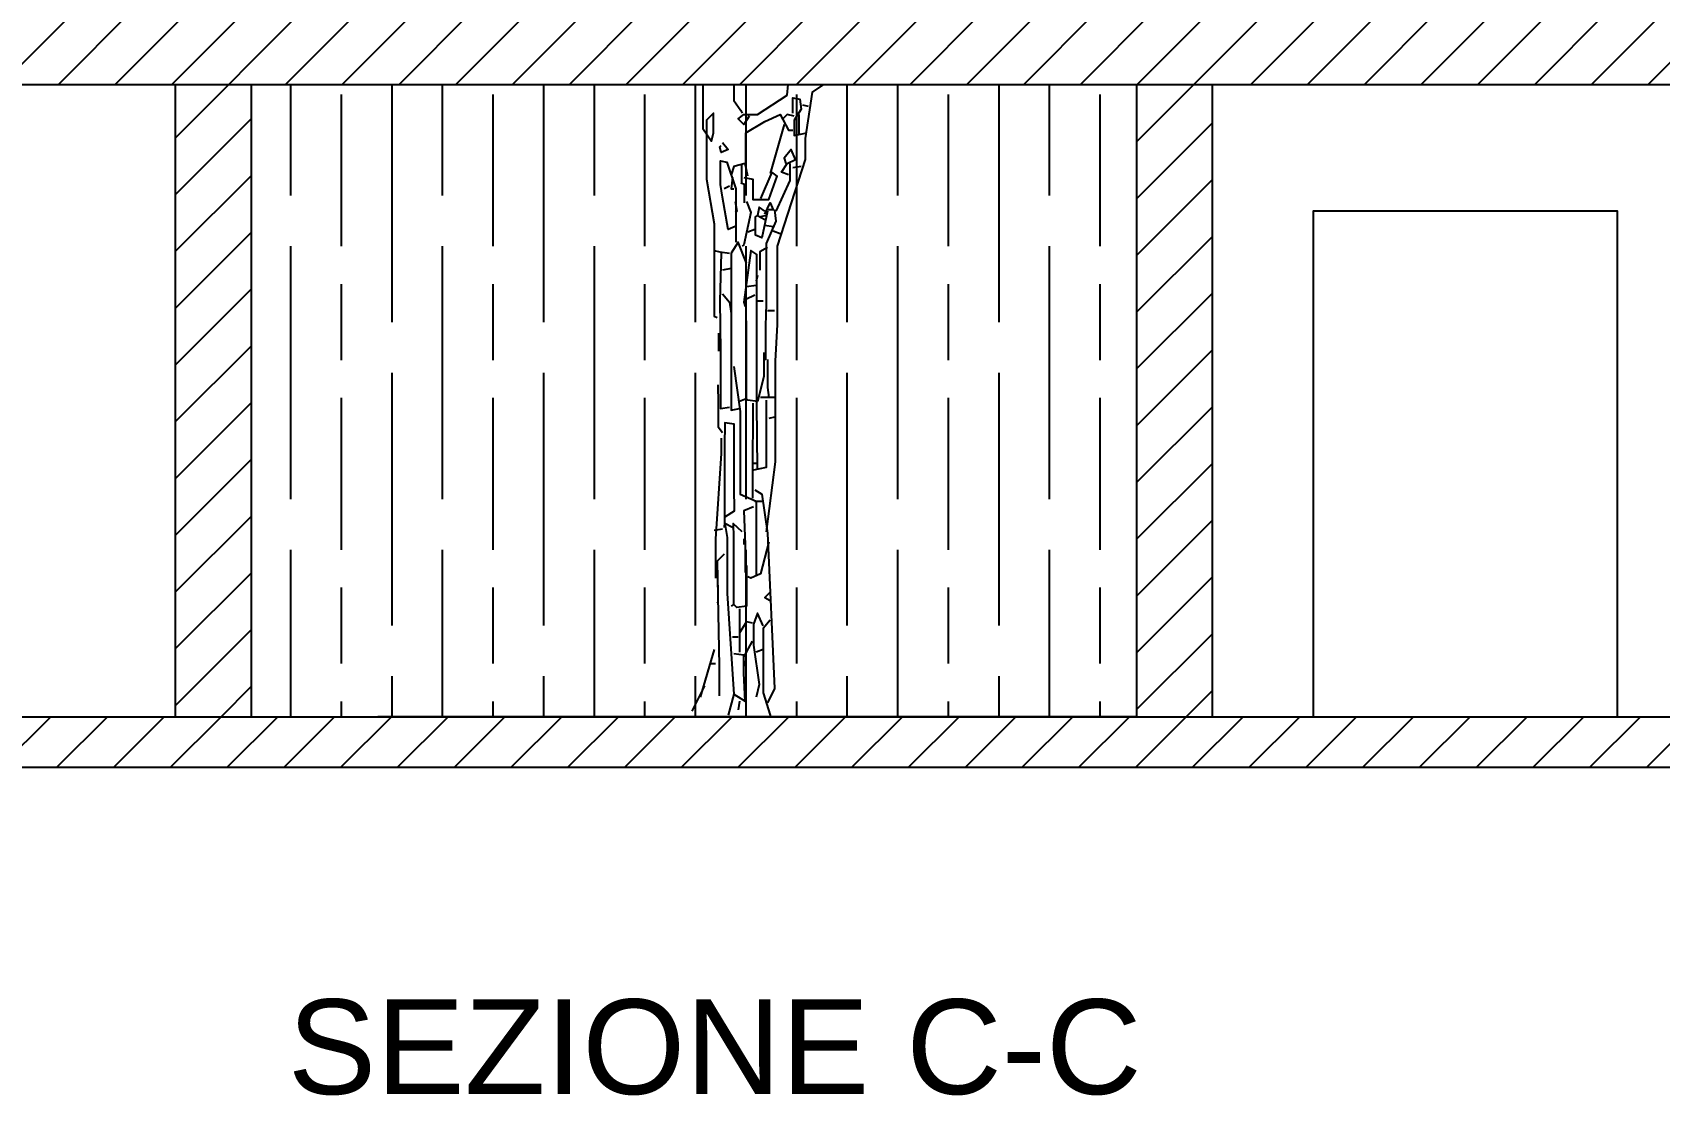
# Model space of a CAD drawing. Header units: centimetres. Extents: x 2004 to 13885, y -3131 to 5891.
# Drawn here: x 2718 to 3361, y 2343 to 2763 of the extents above; entities that cross this region are included whole.
import ezdxf

# ---------------------------------------------------------------- set-up
doc = ezdxf.new("R2010")
doc.units = ezdxf.units.CM
doc.styles.get("Standard").update_dxf_attribs({"font": 'Arial.ttf'})
pattern_1 = [(90, (-8e-06, 418.805), (60, -4e-15), [100, -20]), (90, (20, 398.805), (60, -4e-15), [60, -15, 30, -15]), (90, (40, 368.805), (60, -4e-15), [100, -20])]
pattern_2 = [(45, (-8e-06, 418.805), (-11.22532, 11.22532), [])]

msp = doc.modelspace()

# ---------------------------------------------------------------- hatches: boundary and pattern name
at = {"transparency": 33554508}
h = msp.add_hatch(dxfattribs=at)
h.set_pattern_fill('GOST_WOOD', color=256, scale=10)
h.set_pattern_definition(pattern_1)
h.paths.add_polyline_path([(2004.42, 3072.8), (2004.42, 2472.8), (2204.42, 2472.8), (2204.42, 2492.8), (2354.42, 2492.8), (2354.42, 2742.8), (2204.42, 2742.8), (2204.42, 2772.8), (2354.42, 2772.8), (3654.42, 2772.8), (3804.42, 2772.8), (3804.42, 2742.8), (3654.42, 2742.8), (3654.42, 2492.8), (3804.42, 2492.8), (3804.42, 2472.8), (4004.42, 2472.8), (4004.42, 3072.8)])
h.paths.add_polyline_path([(3154.42, 2742.8), (2854.42, 2742.8), (2854.42, 2492.8), (3154.42, 2492.8)], flags=17)
h = msp.add_hatch(dxfattribs=at)
h.set_pattern_fill('ANSI31', color=256, scale=5)
h.set_pattern_definition(pattern_2)
h.paths.add_polyline_path([(2804.42, 2492.8), (2804.42, 2742.8), (2774.42, 2742.8), (2774.42, 2492.8)])
h.paths.add_polyline_path([(3154.42, 2492.8), (3184.42, 2492.8), (3184.42, 2742.8), (3154.42, 2742.8)])
h.paths.add_polyline_path([(3654.42, 2742.8), (3624.42, 2742.8), (3624.42, 2492.8), (3654.42, 2492.8)])
h.paths.add_polyline_path([(3654.42, 2742.8), (3804.42, 2742.8), (3804.42, 2772.8), (3654.42, 2772.8), (2354.42, 2772.8), (2204.42, 2772.8), (2204.42, 2742.8), (2354.42, 2742.8)])
h.paths.add_polyline_path([(2354.42, 2492.8), (2384.42, 2492.8), (2384.42, 2742.8), (2354.42, 2742.8)])
h = msp.add_hatch(dxfattribs=at)
h.set_pattern_fill('GOST_WOOD', color=256, scale=10)
h.set_pattern_definition(pattern_1)
h.paths.add_polyline_path([(3154.42, 2742.8), (3016.71, 2742.8), (3016.22, 2738.63), (3004.59, 2730.88), (3001.64, 2730.88), (2999.06, 2727.01), (2996.84, 2729.22), (2998.86, 2730.73), (2997.95, 2732.54), (2995.18, 2736.42), (2995.18, 2742.8), (2854.42, 2742.8), (2804.42, 2742.8), (2804.42, 2492.8), (3154.42, 2492.8)])
h.paths.add_polyline_path([(3004.32, 2659.84), (3004.32, 2663.37), (2999.88, 2662.74), (2999.16, 2657.46)], flags=16)
h.paths.add_polyline_path([(3008.59, 2693.23), (3007.31, 2687.15), (3010.81, 2686.57), (3011.79, 2688.8), (3011.24, 2693.23)], flags=16)
h.paths.add_polyline_path([(3002.93, 2529.76), (3002.93, 2529.35), (3003.08, 2529.73)], flags=16)
h.paths.add_polyline_path([(2991.42, 2569.3), (2991.44, 2569.29), (2991.44, 2569.76)], flags=16)
h.paths.add_polyline_path([(3000.17, 2536.54), (3000.17, 2552.6), (2999.61, 2560.91), (2999.61, 2549.83)], flags=16)
h.paths.add_polyline_path([(2989.64, 2657.24), (2990.21, 2676.48), (2989.64, 2676.62), (2994.03, 2676), (2994.07, 2676.07), (2994.07, 2651.15), (2994.07, 2620.15), (2994.07, 2614.06), (2997.51, 2614.63), (2997.67, 2613.5), (2997.67, 2580.84), (3004.04, 2578.07), (3006.65, 2578.07), (3008.47, 2565.33), (3009.67, 2538.71), (3007.36, 2539.87), (3009.52, 2542.02), (3008.68, 2560.69), (3005.7, 2549.28), (3004.04, 2548.57), (3004.04, 2578.07), (2997.67, 2580.84), (2997.67, 2613.5), (2997.51, 2614.63), (2994.07, 2614.06), (2994.07, 2615.25), (2989.92, 2614.61), (2989.92, 2637.31), (2989.09, 2644.51), (2989.09, 2637.31), (2989.92, 2637.31)], flags=16)
h.paths.add_polyline_path([(2992.97, 2685.48), (2990.75, 2698.21), (2989.92, 2703.2), (2989.92, 2712.61), (2992.41, 2712.06), (2994.1, 2707.14), (2995.18, 2710.4), (2999.89, 2711.57), (2999.89, 2723.68), (3007.36, 2728.11), (3013.45, 2730.88), (3016.78, 2724.79), (3018.99, 2724.79), (3018.99, 2728.67), (3020.93, 2731.77), (3020.93, 2723.01), (3018.99, 2722.58), (3018.99, 2724.79), (3016.78, 2724.79), (3015.27, 2727.55), (3009.81, 2708.42), (3012.34, 2706.52), (3009.02, 2697.38), (3002.66, 2697.38), (3002.66, 2705.41), (2998.23, 2706.09), (2998.23, 2711.16), (2995.18, 2710.4), (2994.1, 2707.14), (2996.01, 2701.54), (2996.01, 2694.61), (2996.29, 2692.68), (2996.01, 2692.4), (2996.01, 2686.7)], flags=16)
h.paths.add_polyline_path([(3017.33, 2706.85), (3014.01, 2708.18), (3015.82, 2710.9), (3015.11, 2713.72), (3017.88, 2717.04), (3019.54, 2713.16), (3017.33, 2712.06)], flags=16)
h.paths.add_polyline_path([(2999.06, 2517.17), (2999.06, 2516.61), (2999.34, 2517.13)], flags=16)
h = msp.add_hatch(dxfattribs=at)
h.set_pattern_fill('ANSI31', color=256, scale=5)
h.set_pattern_definition(pattern_2)
h.paths.add_polyline_path([(3804.42, 2492.8), (2204.42, 2492.8), (2204.42, 2472.8), (3804.42, 2472.8)])

# ---------------------------------------------------------------- linework, layer by layer
for p, q in [((2204.42, 2742.8), (3654.42, 2742.8)), ((2774.42, 2492.8), (2774.42, 2742.8)), ((2804.42, 2492.8), (2804.42, 2742.8)), ((2854.42, 2742.8), (3154.42, 2742.8)), ((3154.42, 2742.8), (3154.42, 2492.8)), ((3154.42, 2742.8), (3154.42, 2492.8)), ((3184.42, 2492.8), (3184.42, 2742.8)), ((2204.42, 2492.8), (3804.42, 2492.8)), ((3154.42, 2492.8), (2854.42, 2492.8)), ((2204.42, 2472.8), (3804.42, 2472.8))]:
    msp.add_line(p, q)
at = {"color": 84}
for points in [[(2982.86, 2742.8), (2982.86, 2725.34), (2986.32, 2720.36), (2987.15, 2723.68), (2987.15, 2731.43), (2984.39, 2728.67), (2984.39, 2705.41), (2987.43, 2687.69), (2987.43, 2651.15), (2988.54, 2650.6)], [(2995.18, 2742.8), (2995.18, 2736.42), (2997.95, 2732.54), (2998.5, 2731.43)], [(3001.27, 2730.33), (2999.06, 2727.01), (2996.84, 2729.22), (2999.06, 2730.88), (3004.59, 2730.88), (3016.22, 2738.63), (3016.71, 2742.8)], [(3030.67, 2742.8), (3026.19, 2739.74), (3023.42, 2721.47), (3023.42, 2713.16), (3012.34, 2678.84), (3012.34, 2647.83), (3011.52, 2633.44), (3011.52, 2593.57), (3007.92, 2565.89)], [(3018.44, 2731.43), (3018.44, 2737.52), (3021.2, 2736.97), (3021.76, 2733.1), (3018.99, 2728.67), (3018.99, 2722.58), (3023.97, 2723.68)], [(3022.31, 2734.76), (3024.53, 2734.2)], [(2999.89, 2711.5), (2999.89, 2723.68), (3007.36, 2728.11), (3013.45, 2730.88), (3016.78, 2724.79), (3018.44, 2724.79)], [(3018.99, 2730.33), (3016.22, 2730.88), (3014.56, 2729.22)], [(3020.93, 2730.88), (3020.93, 2723.13)], [(3015.11, 2727.01), (3009.58, 2707.63)], [(2990.75, 2719.81), (2992.97, 2717.04), (2990.2, 2715.93), (2989.64, 2718.15), (2990.2, 2718.7)], [(3016.78, 2707.07), (3014.01, 2708.18), (3016.22, 2711.5), (3019.54, 2713.16), (3017.88, 2717.04), (3015.11, 2713.72), (3015.67, 2711.5)], [(2995.73, 2686.59), (2992.97, 2685.48), (2990.75, 2698.21), (2989.92, 2703.2), (2989.92, 2712.61), (2992.41, 2712.06), (2996.01, 2701.54), (2996.01, 2680.5)], [(3000.72, 2706.52), (2999.61, 2711.5), (2995.18, 2710.4), (2994.07, 2707.07)], [(2998.23, 2710.95), (2998.23, 2703.75)], [(2999.06, 2705.97), (3002.66, 2705.41), (3002.66, 2697.38), (3009.02, 2697.38), (3012.34, 2706.52), (3010.13, 2708.18), (3005.7, 2697.66)], [(3017.33, 2711.5), (3017.33, 2704.86), (3011.79, 2692.68)], [(3021.76, 2710.4), (3018.44, 2709.84)], [(2993.52, 2702.64), (2991.31, 2701.54)], [(2994.63, 2705.97), (2994.07, 2701.54), (2995.18, 2701.54)], [(2999.33, 2696), (2999.33, 2703.2), (2997.95, 2703.75)], [(2995.73, 2696.55), (2996.29, 2692.68), (2995.73, 2692.12)], [(3000.17, 2696.55), (3001.83, 2692.12), (2999.06, 2679.39), (2998.5, 2678.84)], [(3007.36, 2691.57), (3009.58, 2696), (3010.68, 2693.23), (3007.92, 2693.23)], [(3008.47, 2692.68), (3006.25, 2682.16), (3003.76, 2683.27), (3003.76, 2690.46), (3004.59, 2691.02)], [(3007.36, 2692.68), (3005.15, 2694.34), (3004.59, 2691.02), (3007.36, 2689.36)], [(3007.92, 2691.02), (3005.7, 2690.46)], [(3011.24, 2693.23), (3011.79, 2688.8), (3007.92, 2679.94), (3007.92, 2656.14), (3007.64, 2647.28), (3007.64, 2633.99), (3006.81, 2633.99)], [(3003.49, 2685.48), (3000.72, 2684.37)], [(3007.36, 2687.14), (3010.68, 2686.59)], [(3010.68, 2684.93), (3013.45, 2683.82)], [(2987.43, 2677.18), (2989.64, 2676.62), (2993.52, 2676.07)], [(2990.2, 2676.07), (2989.64, 2657.24), (2989.92, 2637.31), (2989.92, 2614.61), (2993.52, 2615.16)], [(3000.17, 2672.19), (2996.84, 2680.5), (2994.07, 2676.07), (2994.07, 2651.15), (2994.07, 2620.15), (2994.07, 2614.06), (2997.4, 2614.61)], [(3004.59, 2590.8), (3004.32, 2616.27), (3004.32, 2675.51), (3001.83, 2677.18), (2999.06, 2656.69), (2999.61, 2655.03)], [(3008.47, 2678.28), (3005.42, 2676.62), (3005.42, 2669.42)], [(2994.07, 2669.98), (2990.75, 2669.42)], [(3004.04, 2663.33), (3000.17, 2662.78)], [(3004.59, 2667.21), (3004.04, 2664.99)], [(2990.75, 2660.01), (2993.52, 2656.69), (2994.07, 2652.26)], [(3003.49, 2659.46), (2999.89, 2657.8), (3000.03, 2641.19), (3000.03, 2618.49), (2997.4, 2617.38)], [(3004.59, 2657.24), (3006.81, 2657.24)], [(3008.47, 2653.37), (3011.24, 2653.37)], [(2989.09, 2644.51), (2989.09, 2637.31)], [(2995.18, 2631.22), (2997.67, 2613.5), (2997.67, 2580.84), (3004.04, 2578.07), (3004.04, 2548.72)], [(3007.09, 2636.76), (3007.09, 2627.35), (3004.59, 2617.38), (3000.72, 2617.93), (3000.17, 2618.49)], [(3008.47, 2633.99), (3008.47, 2622.92), (3009.02, 2619.04)], [(2988.81, 2624.02), (2988.95, 2616.83), (2988.95, 2607.41), (2990.75, 2605.2)], [(3011.24, 2619.04), (3005.7, 2619.04)], [(3002.66, 2616.83), (3002.52, 2588.03), (3002.52, 2579.18)], [(3007.92, 2617.93), (3007.92, 2607.41), (3007.92, 2591.36), (3002.93, 2590.25)], [(2991.86, 2571.98), (2995.46, 2574.19), (2995.32, 2583.61), (2995.32, 2608.52), (2991.58, 2609.07), (2991.44, 2599.66), (2991.44, 2569.76), (2991.31, 2567.55)], [(3011.24, 2611.29), (3009.02, 2610.74)], [(2990.2, 2602.98), (2990.2, 2596.89), (2987.98, 2563.12), (2987.98, 2547.62)], [(3002.38, 2593.02), (3004.59, 2593.02)], [(3003.49, 2582.5), (3006.25, 2580.84), (3008.47, 2565.33), (3011.24, 2503.88), (3008.47, 2498.34)], [(3002.93, 2575.85), (2999.06, 2574.19), (2999.61, 2560.91), (2999.61, 2549.83)], [(3003.49, 2578.07), (3006.25, 2578.07)], [(2990.75, 2567), (2987.43, 2566.44)], [(2994.63, 2567.55), (2991.58, 2569.21), (2992.55, 2563.67), (2992.55, 2541.53), (2995.18, 2501.66), (2992.97, 2493.36)], [(2998.5, 2565.89), (2994.91, 2569.21), (2995.04, 2563.67), (2995.04, 2537.1), (2994.07, 2536.54)], [(2999.06, 2563.12), (2999.06, 2560.91)], [(3009.02, 2562.01), (3005.7, 2549.28), (3001.83, 2547.62), (3000.72, 2548.17)], [(2991.31, 2557.03), (2988.54, 2554.26), (2989.37, 2512.74), (2989.37, 2501.11)], [(3000.17, 2552.6), (3000.17, 2536.54), (2996.29, 2535.99), (2995.18, 2537.1)], [(2988.81, 2544.85), (2988.81, 2538.2), (2988.54, 2537.65)], [(3009.58, 2542.08), (3007.36, 2539.87), (3009.58, 2538.76)], [(2999.89, 2535.99), (2999.89, 2529.9), (2997.4, 2526.02)], [(2997.4, 2535.44), (2997.4, 2518.27)], [(3000.17, 2530.45), (3002.38, 2529.9)], [(3006.81, 2528.79), (3004.59, 2533.78), (3002.93, 2529.35), (3002.93, 2521.04), (3005.15, 2505.54), (3004.04, 2500.56)], [(3009.58, 2531.01), (3006.81, 2527.69), (3006.81, 2502.22), (3009.58, 2493.36), (3009.58, 2492.8)], [(2994.63, 2524.36), (2996.84, 2524.36)], [(3002.38, 2522.7), (2999.06, 2516.61)], [(2987.43, 2519.38), (2981.89, 2500.56)], [(2995.18, 2501.66), (2999.61, 2498.89), (2999.06, 2509.97), (2999.06, 2517.17), (2995.18, 2517.72)], [(3006.81, 2519.38), (3004.04, 2518.27)], [(2985.77, 2513.84), (2987.98, 2513.84)], [(2999.61, 2514.95), (2999.61, 2512.74)], [(2983.56, 2504.98), (2978.57, 2495.02)], [(2997.4, 2498.89), (2996.84, 2495.57)]]:
    msp.add_lwpolyline(points, dxfattribs=at)
msp.add_lwpolyline([(3224.42, 2492.8), (3224.42, 2692.8), (3344.42, 2692.8), (3344.42, 2492.8)])

# ---------------------------------------------------------------- texts
at = {"insert": (2818.82, 2381.04), "char_height": 37.5, "attachment_point": 1}
msp.add_mtext_dynamic_manual_height_columns('SEZIONE C-C', width=1214.8894, gutter_width=12.5, heights=[0], dxfattribs=at)

doc.saveas('drawing.dxf')
